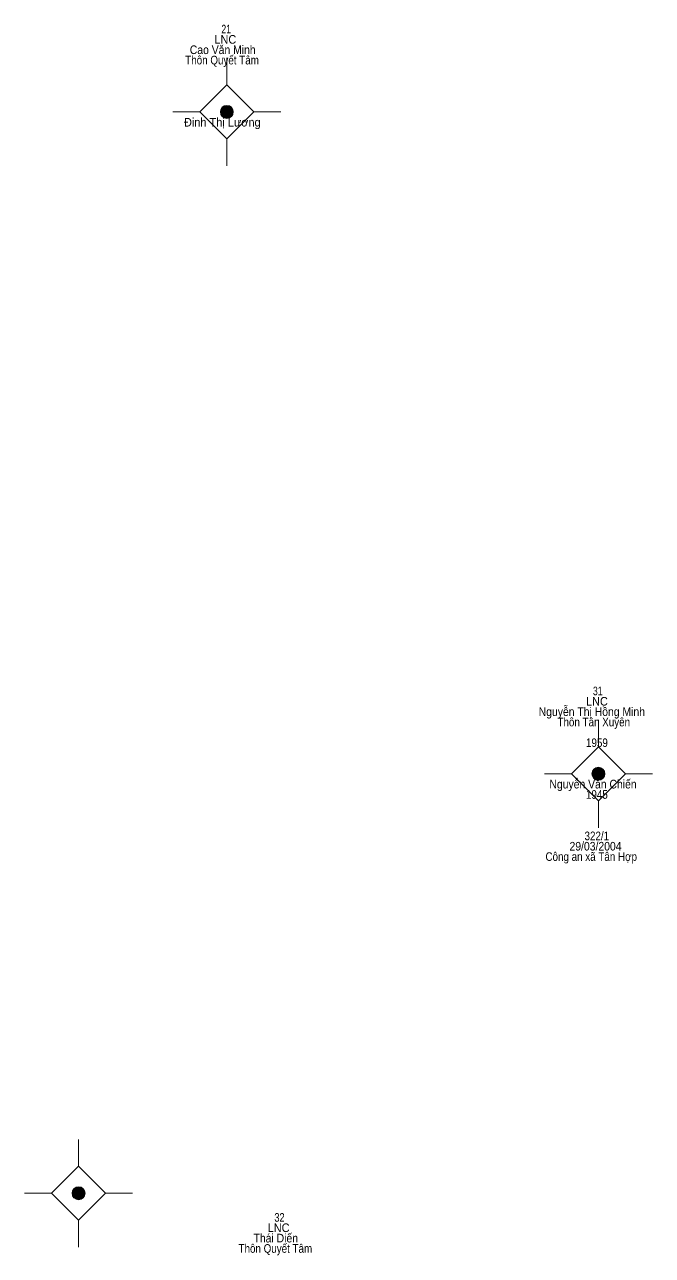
# Model space of a CAD drawing. Header units: metres. Extents: x 548452 to 551009, y 1840956 to 1844548.
# Drawn here: x 550791.1 to 550820.2, y 1841868.7 to 1841925.8 of the extents above; entities that cross this region are included whole.
import ezdxf
from ezdxf.enums import TextEntityAlignment as Align

# ---------------------------------------------------------------- set-up
doc = ezdxf.new("R2010")
doc.units = ezdxf.units.M
doc.header["$LTSCALE"] = 0.16
doc.layers.add('11', color=7, linetype='Continuous', lineweight=13)
doc.layers.add('15', color=7, linetype='Continuous')

msp = doc.modelspace()

# ---------------------------------------------------------------- hatches: boundary and pattern name
at = {"layer": '11'}
for points in [[(550800.7495, 1841921.73, 1), (550800.1495, 1841921.73, 1)], [(550817.9695, 1841891.04, 1), (550817.3695, 1841891.04, 1)], [(550793.8795, 1841871.59, 1), (550793.2795, 1841871.59, 1)]]:
    msp.add_hatch(color=256, dxfattribs=at).paths.add_polyline_path(points)

# ---------------------------------------------------------------- linework, layer by layer
for p, q in [((550800.45, 1841924.23), (550800.45, 1841922.98)), ((550799.2, 1841921.73), (550797.95, 1841921.73)), ((550802.95, 1841921.73), (550801.7, 1841921.73)), ((550800.45, 1841920.48), (550800.45, 1841919.23)), ((550817.67, 1841893.54), (550817.67, 1841892.29)), ((550816.42, 1841891.04), (550815.17, 1841891.04)), ((550820.17, 1841891.04), (550818.92, 1841891.04)), ((550817.67, 1841889.79), (550817.67, 1841888.54)), ((550793.58, 1841874.09), (550793.58, 1841872.84)), ((550792.33, 1841871.59), (550791.08, 1841871.59)), ((550796.08, 1841871.59), (550794.83, 1841871.59)), ((550793.58, 1841870.34), (550793.58, 1841869.09))]:
    msp.add_line(p, q, dxfattribs=at)
for points in [[(550800.45, 1841922.98), (550799.2, 1841921.73), (550800.45, 1841920.48), (550801.7, 1841921.73)], [(550817.67, 1841892.29), (550816.42, 1841891.04), (550817.67, 1841889.79), (550818.92, 1841891.04)], [(550793.58, 1841872.84), (550792.33, 1841871.59), (550793.58, 1841870.34), (550794.83, 1841871.59)]]:
    msp.add_lwpolyline(points, close=True, dxfattribs=at)
for centre in [(550800.4495, 1841921.73), (550817.6695, 1841891.04), (550793.5795, 1841871.59)]:
    msp.add_circle(centre, 0.3, dxfattribs=at)

# ---------------------------------------------------------------- texts
at = {"layer": '15'}
for s, width, p in [('21', 0.75, (550800.42, 1841925.37)), ('LNC', 0.95, (550800.38, 1841924.89)), ('Thôn Quyết Tâm', 0.85, (550800.23, 1841923.93)), ('Cao Văn Minh', 0.9, (550800.26, 1841924.41)), ('Đinh Thị Lương', 0.95, (550800.24, 1841921.05)), ('31', 0.75, (550817.64, 1841894.68)), ('Nguyễn Thị Hồng Minh', 0.9, (550817.365, 1841893.72)), ('LNC', 0.95, (550817.6, 1841894.2)), ('Thôn Tân Xuyên', 0.85, (550817.455, 1841893.24)), ('1959', 0.85, (550817.6, 1841892.28)), ('Nguyễn Văn Chiến', 0.9, (550817.42, 1841890.36)), ('1945', 0.85, (550817.6, 1841889.88)), ('322/1', 0.85, (550817.595, 1841887.96)), ('29/03/2004', 0.9, (550817.535, 1841887.48)), ('Công an xã Tân Hợp ', 0.85, (550817.4, 1841887)), ('32', 0.8, (550802.89, 1841870.27)), ('LNC', 0.95, (550802.85, 1841869.79)), ('Thái Diến ', 0.9, (550802.785, 1841869.31)), ('Thôn Quyết Tâm', 0.85, (550802.7, 1841868.83))]:
    msp.add_text(s, height=0.4, dxfattribs=dict(at, width=width)).set_placement(p, align=Align.CENTER)

doc.saveas('drawing.dxf')
